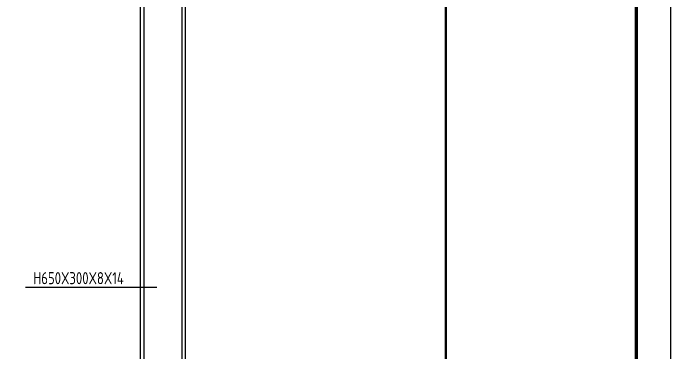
# Model space of a CAD drawing. Extents: x 9539573 to 9710259, y 1656270 to 2510207.
# Drawn here: x 9663906 to 9682909, y 1686185 to 1696016 of the extents above; entities that cross this region are included whole.
import ezdxf

# ---------------------------------------------------------------- set-up
doc = ezdxf.new("R2010")
doc.units = 0
doc.header["$LTSCALE"] = 1000
doc.header["$MEASUREMENT"] = 0
doc.layers.get('0').update_dxf_attribs({"linetype": 'CONTINUOUS'})
for name, color, linetype in [('PP-PM-TK', 7, 'CONTINUOUS'), ('PUB_TITLE', 4, 'CONTINUOUS'), ('柱子', 142, 'CONTINUOUS'), ('标注文字', 3, 'CONTINUOUS')]:
    doc.layers.add(name, color=color, linetype=linetype)
doc.styles.add('TSSD_REIN', font='atssdeng.shx', dxfattribs={"width": 0.7, "bigfont": 'atssdchn.shx'})

# ---------------------------------------------------------------- blocks, each defined once
blk = doc.blocks.new('A1-TK')
at = {"layer": 'PP-PM-TK', "color": 4, "const_width": 70}
blk.add_lwpolyline([(9146250, 1854616), (9151750, 1854616), (9151750, 1797216), (9146250, 1797216)], close=True, dxfattribs=at)

msp = doc.modelspace()

# ---------------------------------------------------------------- linework, layer by layer
at = {"layer": 'PUB_TITLE'}
msp.add_lwpolyline([(9598809.4, 1656270.4), (9682909.4, 1656270.4), (9682909.4, 1715670.4), (9598809.4, 1715670.4)], close=True, dxfattribs=at)
at = {"layer": 'PUB_TITLE', "const_width": 100}
msp.add_lwpolyline([(9601309.4, 1657270.4), (9681909.4, 1657270.4), (9681909.4, 1714670.4), (9601309.4, 1714670.4)], close=True, dxfattribs=at)
at = {"layer": '柱子'}
for points in [[(9667589.5, 1680469.4), (9667589.5, 1698969.4)], [(9667689.5, 1680469.4), (9667689.5, 1698969.4)], [(9668789.5, 1680469.4), (9668789.5, 1698969.4)], [(9668889.5, 1680469.4), (9668889.5, 1698969.4)]]:
    msp.add_lwpolyline(points, dxfattribs=at)
at = {"layer": '标注文字'}
msp.add_line((9668055.8, 1688072.9, 200), (9664262.4, 1688072.9, 200), dxfattribs=at)

# ---------------------------------------------------------------- block references
msp.add_blockref('A1-TK', (530159, -139945.5))

# ---------------------------------------------------------------- texts
at = {"layer": '标注文字', "linetype": 'ByBlock', "style": 'TSSD_REIN', "width": 0.8}
msp.add_text('H650X300X8X14', height=350, dxfattribs=at).set_placement((9664488.4, 1688171.7, 702))

doc.saveas('drawing.dxf')
